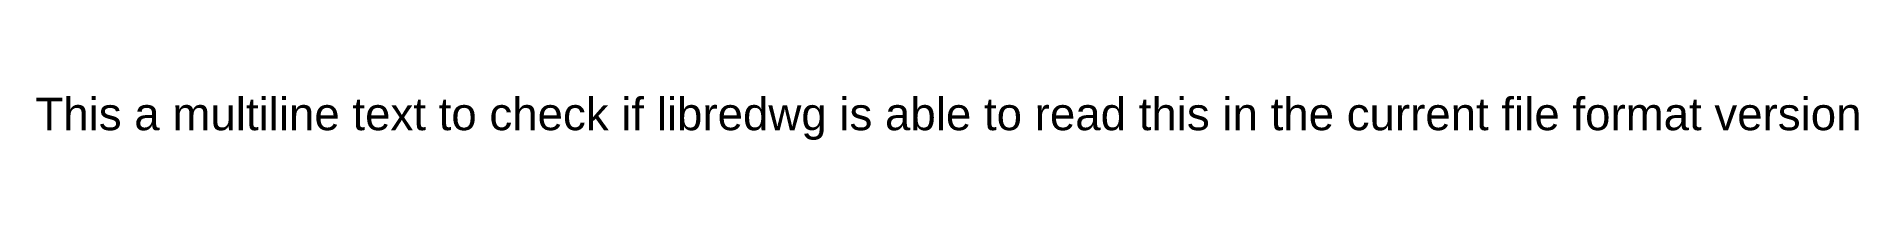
# Model space of a CAD drawing. Header units: inches. Extents: x 7.3 to 18.5, y 13.9 to 14.1.
import ezdxf

# ---------------------------------------------------------------- set-up
doc = ezdxf.new("R2010")
doc.units = ezdxf.units.IN
doc.header["$MEASUREMENT"] = 0
doc.styles.get("Standard").update_dxf_attribs({"font": 'arial.ttf'})

msp = doc.modelspace()

# ---------------------------------------------------------------- texts
at = {"insert": (7.333, 14.116), "char_height": 0.2, "attachment_point": 1}
msp.add_mtext_dynamic_manual_height_columns('This a multiline text to check if libredwg is able to read this in the current file format version', width=13.03189, gutter_width=1, heights=[0], dxfattribs=at)

doc.saveas('drawing.dxf')
